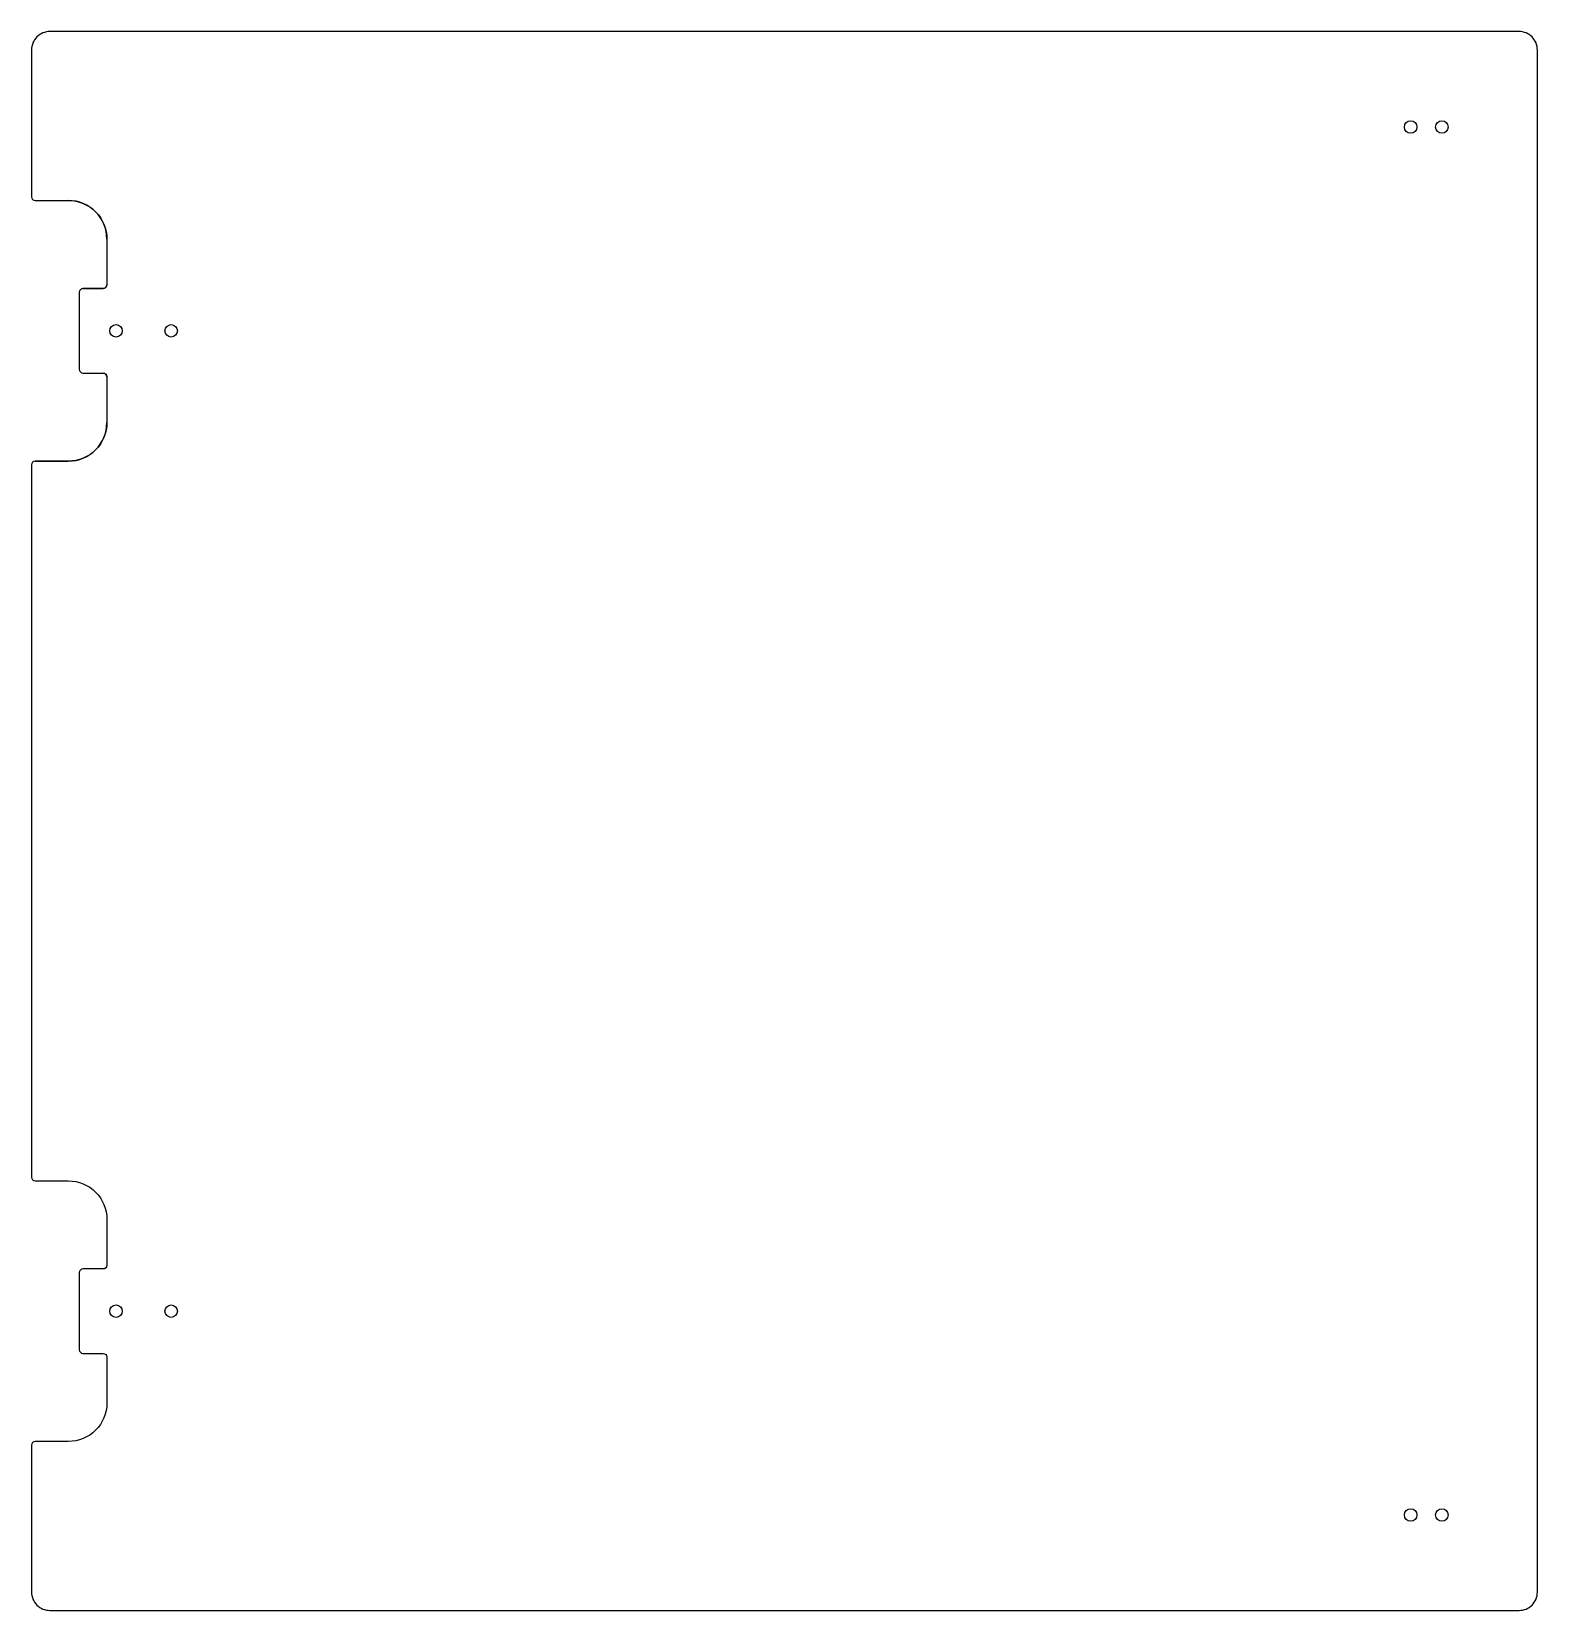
# Model space of a CAD drawing. Header units: millimetres. Extents: x -1095 to -685, y -281 to 149.
import ezdxf

# ---------------------------------------------------------------- set-up
doc = ezdxf.new("R2010")
doc.units = ezdxf.units.MM
doc.layers.get('0').update_dxf_attribs({"linetype": 'CONTINUOUS'})

msp = doc.modelspace()

# ---------------------------------------------------------------- linework, layer by layer
for p, q in [((-1095.02, 123), (-1095.02, 104.5)), ((-1094.02, 103.5), (-1085.02, 103.5)), ((-1074.52, 93), (-1074.52, 80.5)), ((-1082.02, 78.5), (-1082.02, 57.5)), ((-1081.02, 79.5), (-1075.52, 79.5)), ((-1081.02, 56.5), (-1075.52, 56.5)), ((-1074.52, 55.5), (-1074.52, 43)), ((-1095.02, 31.5), (-1095.02, 18)), ((-1094.02, 32.5), (-1085.02, 32.5))]:
    msp.add_line(p, q)
msp.add_lwpolyline([(-1095.02, 31.5), (-1095.02, 18), (-1095.02, -144), (-1095.02, -162.5, 0.414214), (-1094.02, -163.5), (-1085.02, -163.5, -0.414214), (-1074.52, -174), (-1074.52, -186.5, -0.414214), (-1075.52, -187.5), (-1081.02, -187.5, 0.414214), (-1082.02, -188.5), (-1082.02, -209.5, 0.414214), (-1081.02, -210.5), (-1075.52, -210.5, -0.414214), (-1074.52, -211.5), (-1074.52, -224, -0.414214), (-1085.02, -234.5), (-1094.02, -234.5, 0.414214), (-1095.02, -235.5), (-1095.02, -249), (-1095.02, -275.5, 0.414214), (-1090.02, -280.5), (-690.02, -280.5, 0.414214), (-685.02, -275.5), (-685.02, 144.5, 0.414214), (-690.02, 149.5), (-1090.02, 149.5, 0.414214), (-1095.02, 144.5), (-1095.02, 123), (-1095.02, 104.5, 0.414214), (-1094.02, 103.5), (-1085.02, 103.5, -0.414214), (-1074.52, 93), (-1074.52, 80.5, -0.414214), (-1075.52, 79.5), (-1081.02, 79.5, 0.414214), (-1082.02, 78.5), (-1082.02, 57.5, 0.414214), (-1081.02, 56.5), (-1075.52, 56.5, -0.414214), (-1074.52, 55.5), (-1074.52, 43, -0.414214), (-1085.02, 32.5), (-1094.02, 32.5, 0.414214)], format="xyb", close=True)
for centre in [(-719.52, 123.5), (-711.02, 123.5), (-1072.02, 68), (-1072.02, 68), (-1057.02, 68), (-1057.02, 68), (-1072.02, -199), (-1057.02, -199), (-719.52, -254.5), (-711.02, -254.5)]:
    msp.add_circle(centre, 1.7)
for centre, radius, start, end in [((-1094.02, 104.5), 1, 180, 270), ((-1085.02, 93), 10.5, 0, 90), ((-1081.02, 78.5), 1, 90, 180), ((-1075.52, 80.5), 1, -90, 0), ((-1081.02, 57.5), 1, 180, 270), ((-1075.52, 55.5), 1, 0, 90), ((-1085.02, 43), 10.5, -90, 0), ((-1094.02, 31.5), 1, 90, 180)]:
    msp.add_arc(centre, radius, start, end)

doc.saveas('drawing.dxf')
